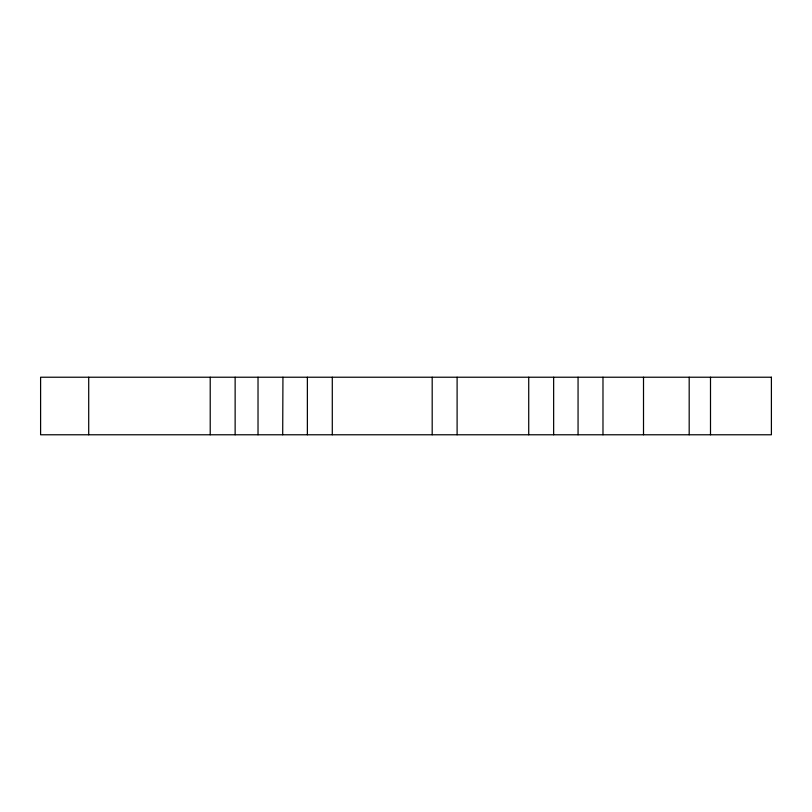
<?xml version="1.0" encoding="UTF-8"?>
<svg xmlns="http://www.w3.org/2000/svg" width="812" height="812" viewBox="0 0 812 812"><rect width="100%" height="100%" fill="white"/><g stroke="black" fill="none" stroke-linecap="round" stroke-linejoin="round"><path stroke-width="1.22" d="M578.063 434.775L578.063 377.225M602.981 434.775L602.981 377.225M282.698 434.775L282.941 377.225M710.5 377.225L710.5 434.775M689.185 377.225L689.185 434.775M643.51 377.225L643.51 434.775M553.642 377.225L553.642 434.775M528.724 377.225L528.724 434.775M457.105 377.225L457.105 434.775M432.187 377.225L432.187 434.775M332.291 377.225L332.291 434.775M307.372 377.225L307.372 434.775M258.023 377.225L258.023 434.775M235.135 377.225L235.135 434.775M210.217 377.225L210.217 434.775M88.711 377.225L88.711 434.775M771.4 377.225L40.6 377.225L40.6 434.775L771.4 434.775L771.4 377.225"/></g></svg>
